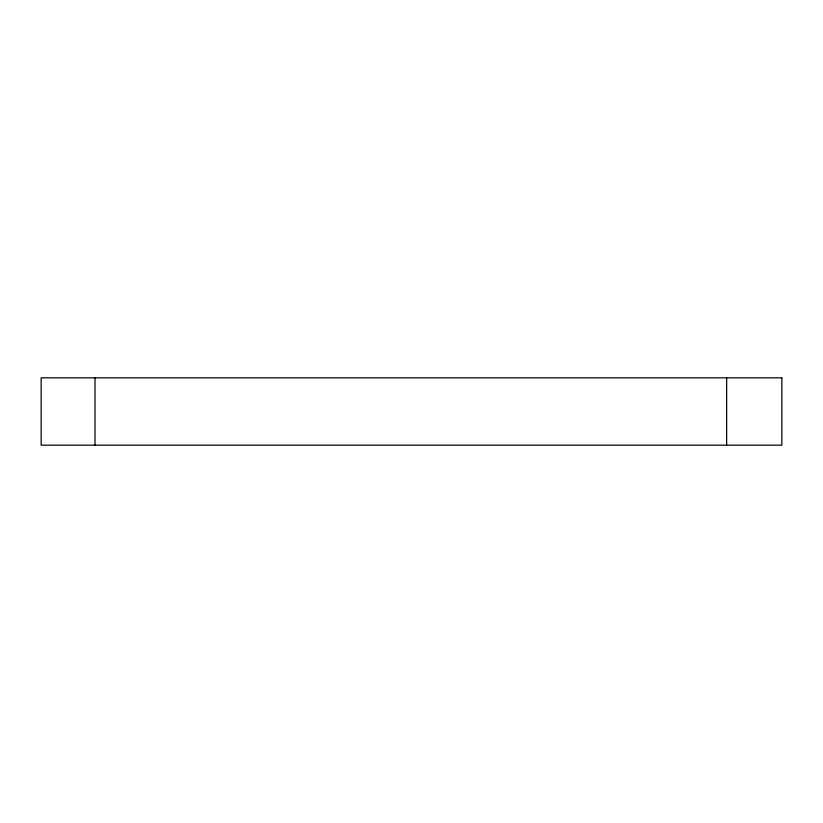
<?xml version="1.0" encoding="UTF-8"?>
<svg xmlns="http://www.w3.org/2000/svg" width="823" height="823" viewBox="0 0 823 823"><rect width="100%" height="100%" fill="white"/><g stroke="black" fill="none" stroke-linecap="round" stroke-linejoin="round"><path stroke-width="1.23" d="M726.637 377.829L726.637 445.171M95.015 377.829L95.015 445.171M781.85 377.829L41.15 377.829L41.15 445.171L781.85 445.171L781.85 377.829"/></g></svg>
